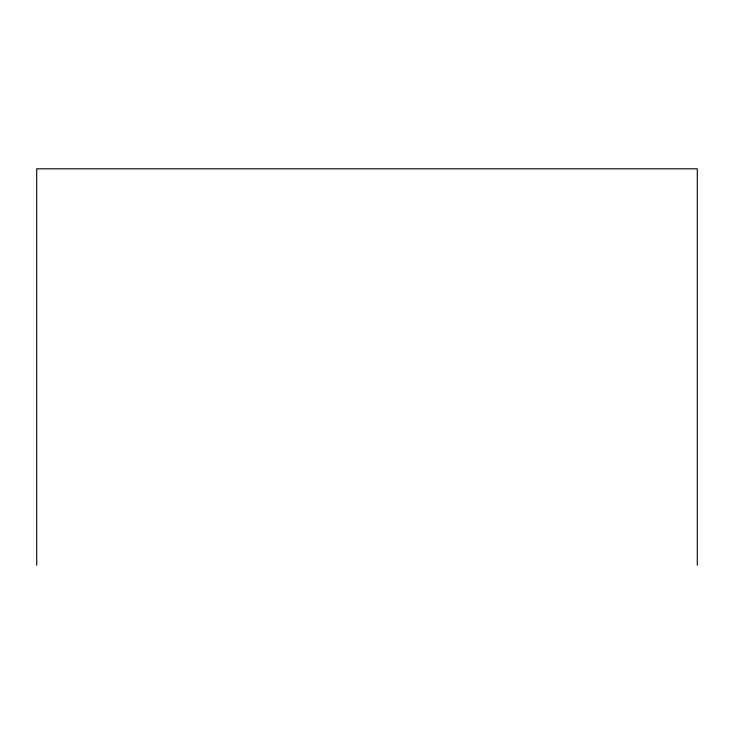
<?xml version="1.0" encoding="UTF-8"?>
<svg xmlns="http://www.w3.org/2000/svg" width="734" height="734" viewBox="0 0 734 734"><rect width="100%" height="100%" fill="white"/><g stroke="black" fill="none" stroke-linecap="round" stroke-linejoin="round"><path stroke-width="1.1" d="M697.3 565.18L697.3 168.82L36.7 168.82L36.7 565.18"/></g></svg>
